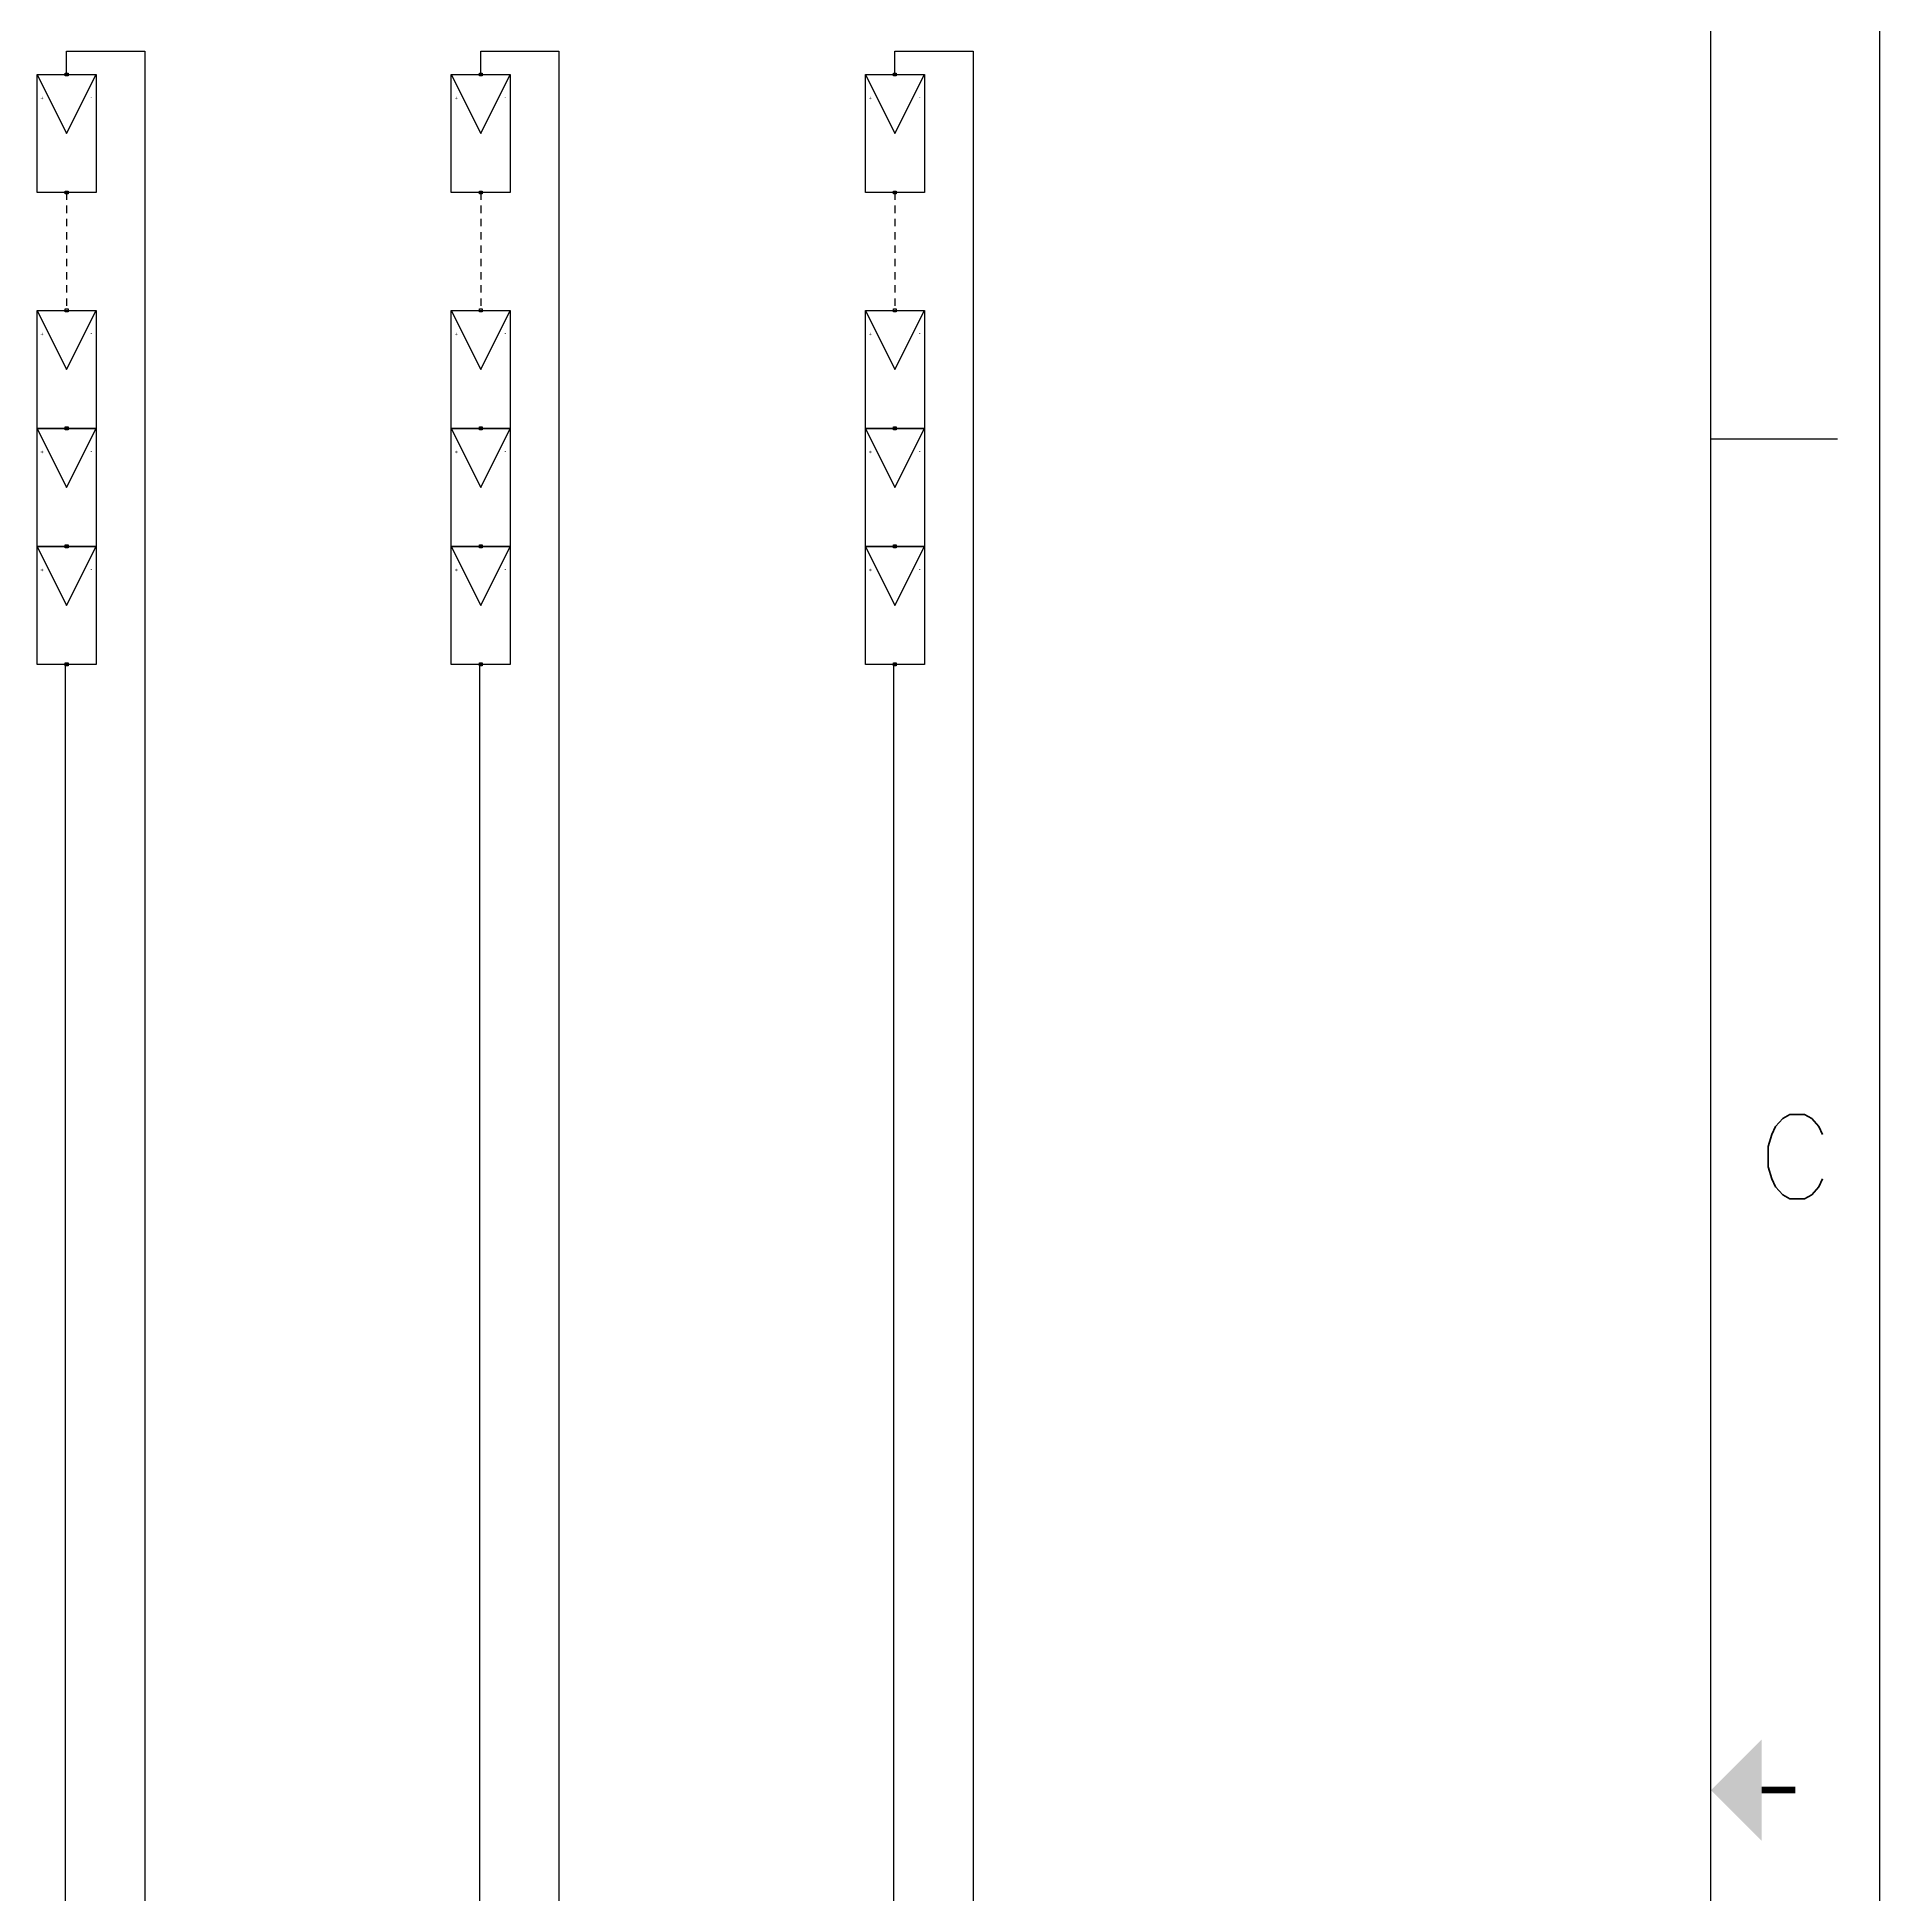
# Model space of a CAD drawing. Header units: inches. Extents: x 4 to 127, y -3 to 89.
# Drawn here: x 95.52 to 126.76, y 41.04 to 72.53 of the extents above; entities that cross this region are included whole.
import ezdxf
from ezdxf.enums import TextEntityAlignment as Align

# ---------------------------------------------------------------- set-up
doc = ezdxf.new("R2010")
doc.units = ezdxf.units.IN
doc.header["$MEASUREMENT"] = 0
doc.linetypes.add('HIDDEN2', pattern=[0.1875, 0.125, -0.0625])
for name, color, linetype in [('GRY_20AWG', 9, 'Continuous'), ('SYMS', 7, 'Continuous'), ('Title Block', 7, 'Continuous'), ('Viewport', 7, 'Continuous'), ('WHT_12AWG', 7, 'Continuous')]:
    doc.layers.add(name, color=color, linetype=linetype)
doc.styles.add('Roman', font='romans')
doc.styles.add('WD', font='romans.shx')

# ---------------------------------------------------------------- blocks, each defined once
blk = doc.blocks.new('ANSI_border_C')
at = {"layer": 'Title Block'}
for p, q in [((21, 0), (21, 16)), ((20.5, 0.75), (20.5, 15.25)), ((20.5, 12), (20.875, 12))]:
    blk.add_line(p, q, dxfattribs=at)
at = {"layer": 'Title Block', "const_width": 0.02}
blk.add_lwpolyline([(20.75, 8), (20.65, 8)], dxfattribs=at)
at = {"layer": 'Title Block'}
blk.add_solid([(20.65, 7.85), (20.65, 8.15), (20.5, 8)], dxfattribs=at)
at = {"layer": 'Title Block', "style": 'Roman'}
blk.add_text('C', height=0.25, dxfattribs=at).set_placement((20.75, 9.875), align=Align.MIDDLE_CENTER)
blk = doc.blocks.new('JIC_border_C')
at = {"xscale": 5.726708801404052, "yscale": 5.726708801404052, "zscale": 5.726708801404052}
blk.add_blockref('ANSI_border_C', (6.5, -3), dxfattribs=at)
blk = doc.blocks.new('HT0_01')
for p, q in [((-0.0625, 0.0625), (0.0625, 0.0625)), ((-0.0625, -0.0625), (-0.0625, 0.0625)), ((0.0625, 0.0625), (0.0625, -0.0625)), ((0.0625, -0.0625), (-0.0625, -0.0625))]:
    blk.add_line(p, q)
at = {"style": 'WD', "flags": 1}
for tag, p in [('X4TERM01', (-0.0625, 0)), ('X2TERM01', (0, 0.0625)), ('X1TERM01', (0.0625, 0)), ('X8TERM01', (0, -0.0625))]:
    blk.add_attdef(tag, p, '', height=0.01, dxfattribs=at)
blk = doc.blocks.new('PVM')
at = {"color": 5}
for p, q in [((2, 1), (1, 0.5)), ((1, 0.5), (2, 0))]:
    blk.add_line(p, q, dxfattribs=at)
blk.add_lwpolyline([(0, 1), (2, 1), (2, 0), (0, 0)], close=True, dxfattribs=at)
at = {"layer": 'SYMS', "color": 5, "xscale": 0.3699338068975089, "yscale": 0.3699338068975089, "zscale": 0.3699338068975089}
for p in [(0, 0.5), (2, 0.5)]:
    blk.add_blockref('HT0_01', p, dxfattribs=at)
at = {"color": 5, "char_height": 0.065, "attachment_point": 1}
for s, insert, rotation in [('+', (1.625, 0.883), 180), ('-', (1.57, 0.067), 90)]:
    blk.add_mtext_dynamic_manual_height_columns(s, width=0.09892, gutter_width=0.325, heights=[0], dxfattribs=dict(at, insert=insert, rotation=rotation))

msp = doc.modelspace()

# ---------------------------------------------------------------- linework, layer by layer
at = {"color": 240, "linetype": 'HIDDEN2', "true_color": 0xed1f24}
for p, q in [((96.016, 69.896), (96.016, 67.896)), ((103.038, 69.896), (103.038, 67.896)), ((110.061, 69.896), (110.061, 67.896))]:
    msp.add_line(p, q, dxfattribs=at)
at = {"layer": 'GRY_20AWG', "color": 240, "true_color": 0xed1f24}
for p, q in [((96.016, 71.92), (96.016, 72.29)), ((96.016, 72.29), (97.34, 72.29)), ((103.038, 71.92), (103.038, 72.29)), ((103.038, 72.29), (104.363, 72.29)), ((110.061, 71.92), (110.061, 72.29)), ((110.061, 72.29), (111.385, 72.29)), ((95.992, 61.873), (95.992, 25.393)), ((103.015, 61.873), (103.015, 25.393)), ((110.038, 61.873), (110.038, 25.393))]:
    msp.add_line(p, q, dxfattribs=at)
at = {"layer": 'WHT_12AWG', "color": 240, "true_color": 0xed1f24}
for p, q in [((97.34, 72.29), (97.34, 24.492)), ((104.363, 72.29), (104.363, 24.492)), ((111.385, 72.29), (111.385, 24.492))]:
    msp.add_line(p, q, dxfattribs=at)

# ---------------------------------------------------------------- block references
at = {"layer": 'SYMS', "rotation": 90}
for p in [(96.516, 69.896), (103.538, 69.896), (110.561, 69.896), (96.516, 65.896), (103.538, 65.896), (110.561, 65.896), (96.516, 63.896), (103.538, 63.896), (110.561, 63.896), (96.516, 61.896), (103.538, 61.896), (110.561, 61.896)]:
    msp.add_blockref('PVM', p, dxfattribs=at)
at = {"layer": 'Viewport'}
msp.add_blockref('JIC_border_C', (0, 0), dxfattribs=at)

doc.saveas('drawing.dxf')
